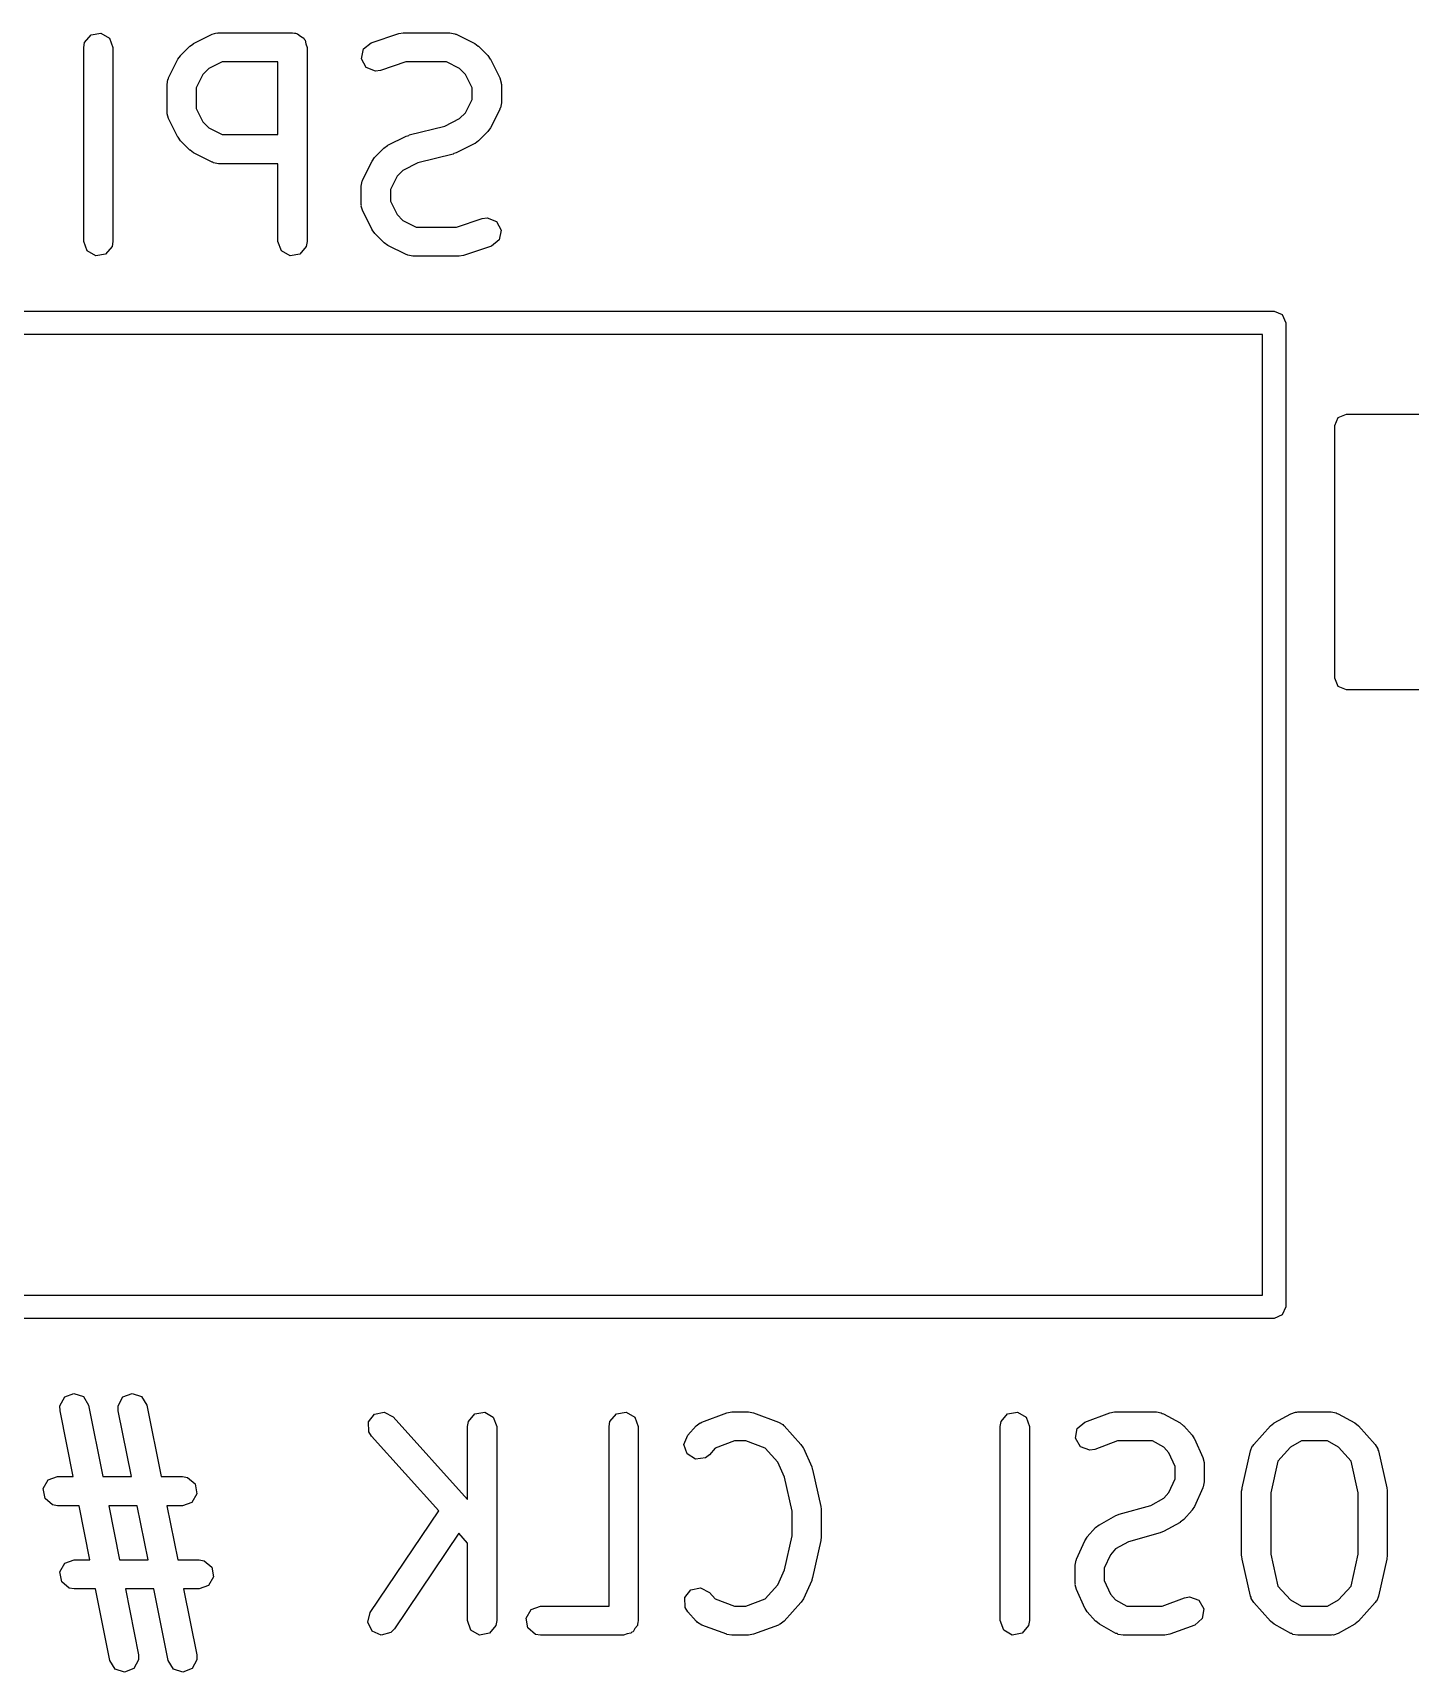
# Model space of a CAD drawing. Extents: x 0.12 to 2.06, y 0.7 to 2.56.
# Drawn here: x 0.401 to 0.6803, y 2.2237 to 2.556 of the extents above; entities that cross this region are included whole.
import ezdxf

# ---------------------------------------------------------------- set-up
doc = ezdxf.new("R2010")
doc.units = 0
doc.header["$MEASUREMENT"] = 0
doc.layers.add('BLACK', color=7, linetype='CONTINUOUS')

msp = doc.modelspace()

# ---------------------------------------------------------------- linework, layer by layer
at = {"layer": 'BLACK', "linetype": 'CONTINUOUS'}
for p, q in [((0.411549, 2.55407), (0.412847, 2.55561)), ((0.412847, 2.55561), (0.414836, 2.55596)), ((0.414836, 2.55596), (0.416585, 2.55495)), ((0.433625, 2.55382), (0.437375, 2.5557)), ((0.437375, 2.5557), (0.438358, 2.55599)), ((0.438358, 2.55599), (0.438529, 2.55595)), ((0.438529, 2.55595), (0.438695, 2.55601)), ((0.438695, 2.55601), (0.453693, 2.55601)), ((0.453693, 2.55601), (0.454077, 2.55594)), ((0.454077, 2.55594), (0.454206, 2.55596)), ((0.454206, 2.55596), (0.45432, 2.5559)), ((0.45432, 2.5559), (0.454703, 2.55583)), ((0.454703, 2.55583), (0.455291, 2.55534)), ((0.469632, 2.55398), (0.475257, 2.55586)), ((0.475257, 2.55586), (0.47613, 2.55599)), ((0.47613, 2.55599), (0.47619, 2.55601)), ((0.47619, 2.55601), (0.485564, 2.55601)), ((0.485564, 2.55601), (0.486574, 2.55583)), ((0.486574, 2.55583), (0.486709, 2.55572)), ((0.486709, 2.55572), (0.486885, 2.5557)), ((0.486885, 2.5557), (0.490634, 2.55382)), ((0.41137, 2.55306), (0.411549, 2.55407)), ((0.41137, 2.51369), (0.41137, 2.55306)), ((0.416585, 2.55495), (0.417276, 2.55306)), ((0.417276, 2.55306), (0.417276, 2.51369)), ((0.430983, 2.55139), (0.432858, 2.55327)), ((0.432858, 2.55327), (0.433581, 2.55378)), ((0.433581, 2.55378), (0.433625, 2.55382)), ((0.455291, 2.55534), (0.455955, 2.55495)), ((0.455955, 2.55495), (0.456046, 2.5547)), ((0.456046, 2.5547), (0.45625, 2.55453)), ((0.45625, 2.55453), (0.456384, 2.55378)), ((0.456384, 2.55378), (0.456646, 2.55306)), ((0.456646, 2.55306), (0.456646, 2.51369)), ((0.467645, 2.55075), (0.46805, 2.55273)), ((0.46805, 2.55273), (0.469632, 2.55398)), ((0.490634, 2.55382), (0.491343, 2.5533)), ((0.491343, 2.5533), (0.491402, 2.55327)), ((0.491402, 2.55327), (0.493276, 2.55139)), ((0.428555, 2.54688), (0.43043, 2.55063)), ((0.43043, 2.55063), (0.430956, 2.55134)), ((0.430956, 2.55134), (0.430983, 2.55139)), ((0.436695, 2.54875), (0.435498, 2.54756)), ((0.439392, 2.5501), (0.436695, 2.54875)), ((0.450741, 2.5501), (0.439392, 2.5501)), ((0.450741, 2.53539), (0.450741, 2.5501)), ((0.468607, 2.54897), (0.467645, 2.55075)), ((0.470485, 2.54823), (0.468607, 2.54897)), ((0.47667, 2.5501), (0.4715, 2.54838)), ((0.484867, 2.5501), (0.47667, 2.5501)), ((0.487565, 2.54875), (0.484867, 2.5501)), ((0.488762, 2.54756), (0.487565, 2.54875)), ((0.493276, 2.55139), (0.493783, 2.55067)), ((0.493783, 2.55067), (0.49383, 2.55063)), ((0.49383, 2.55063), (0.495704, 2.54688)), ((0.428243, 2.54556), (0.428421, 2.54657)), ((0.428243, 2.53993), (0.428243, 2.54556)), ((0.428421, 2.54657), (0.428535, 2.5467)), ((0.428535, 2.5467), (0.428555, 2.54688)), ((0.435498, 2.54756), (0.434149, 2.54486)), ((0.4715, 2.54838), (0.470485, 2.54823)), ((0.490111, 2.54486), (0.488762, 2.54756)), ((0.495704, 2.54688), (0.495997, 2.54589)), ((0.495997, 2.54589), (0.495956, 2.54572)), ((0.495956, 2.54572), (0.496016, 2.54556)), ((0.496016, 2.54556), (0.496016, 2.54181)), ((0.434149, 2.54486), (0.434149, 2.54063)), ((0.488762, 2.53981), (0.490111, 2.5425)), ((0.490111, 2.5425), (0.490111, 2.54486)), ((0.428304, 2.53977), (0.428243, 2.53993)), ((0.428263, 2.53959), (0.428304, 2.53977)), ((0.428555, 2.53861), (0.428263, 2.53959)), ((0.434149, 2.54063), (0.435498, 2.53793)), ((0.487565, 2.53861), (0.488762, 2.53981)), ((0.495704, 2.54049), (0.49383, 2.53674)), ((0.495725, 2.54066), (0.495704, 2.54049)), ((0.495838, 2.5408), (0.495725, 2.54066)), ((0.496016, 2.54181), (0.495838, 2.5408)), ((0.43043, 2.53486), (0.428555, 2.53861)), ((0.435498, 2.53793), (0.436695, 2.53673)), ((0.436695, 2.53673), (0.439392, 2.53539)), ((0.477349, 2.5353), (0.484534, 2.53709)), ((0.484534, 2.53709), (0.487565, 2.53861)), ((0.493276, 2.53597), (0.491402, 2.5341)), ((0.493304, 2.53603), (0.493276, 2.53597)), ((0.49383, 2.53674), (0.493304, 2.53603)), ((0.430477, 2.53482), (0.43043, 2.53486)), ((0.430983, 2.5341), (0.430477, 2.53482)), ((0.432858, 2.53222), (0.430983, 2.5341)), ((0.432916, 2.53219), (0.432858, 2.53222)), ((0.433625, 2.53167), (0.432916, 2.53219)), ((0.439392, 2.53539), (0.450741, 2.53539)), ((0.470353, 2.53077), (0.472228, 2.53265)), ((0.472228, 2.53265), (0.472951, 2.53315)), ((0.472951, 2.53315), (0.472995, 2.5332)), ((0.472995, 2.5332), (0.476745, 2.53507)), ((0.476745, 2.53507), (0.477233, 2.53522)), ((0.477233, 2.53522), (0.477349, 2.5353)), ((0.490634, 2.53354), (0.486885, 2.53167)), ((0.490679, 2.53359), (0.490634, 2.53354)), ((0.491402, 2.5341), (0.490679, 2.53359)), ((0.437375, 2.52979), (0.433625, 2.53167)), ((0.43755, 2.52977), (0.437375, 2.52979)), ((0.437685, 2.52966), (0.43755, 2.52977)), ((0.438695, 2.52948), (0.437685, 2.52966)), ((0.450741, 2.52948), (0.438695, 2.52948)), ((0.450741, 2.51369), (0.450741, 2.52948)), ((0.467925, 2.52625), (0.4698, 2.53)), ((0.4698, 2.53), (0.470326, 2.53071)), ((0.470326, 2.53071), (0.470353, 2.53077)), ((0.479096, 2.52965), (0.476065, 2.52813)), ((0.48628, 2.53144), (0.479096, 2.52965)), ((0.486396, 2.53152), (0.48628, 2.53144)), ((0.486885, 2.53167), (0.486396, 2.53152)), ((0.467613, 2.52493), (0.467791, 2.52594)), ((0.467791, 2.52594), (0.467905, 2.52608)), ((0.467905, 2.52608), (0.467925, 2.52625)), ((0.474868, 2.52693), (0.473519, 2.52424)), ((0.476065, 2.52813), (0.474868, 2.52693)), ((0.467613, 2.52118), (0.467613, 2.52493)), ((0.473519, 2.52424), (0.473519, 2.52188)), ((0.467674, 2.52102), (0.467613, 2.52118)), ((0.467633, 2.52085), (0.467674, 2.52102)), ((0.467925, 2.51986), (0.467633, 2.52085)), ((0.4698, 2.51611), (0.467925, 2.51986)), ((0.473519, 2.52188), (0.474868, 2.51918)), ((0.474868, 2.51918), (0.476065, 2.51799)), ((0.469847, 2.51607), (0.4698, 2.51611)), ((0.470353, 2.51535), (0.469847, 2.51607)), ((0.476065, 2.51799), (0.478762, 2.51664)), ((0.478762, 2.51664), (0.48696, 2.51664)), ((0.48696, 2.51664), (0.49213, 2.51836)), ((0.49213, 2.51836), (0.493144, 2.51851)), ((0.493144, 2.51851), (0.495022, 2.51777)), ((0.495022, 2.51777), (0.495984, 2.51599)), ((0.495984, 2.51599), (0.495579, 2.51401)), ((0.412061, 2.51179), (0.41137, 2.51369)), ((0.417098, 2.51268), (0.4158, 2.51113)), ((0.417276, 2.51369), (0.417098, 2.51268)), ((0.451431, 2.51179), (0.450741, 2.51369)), ((0.456468, 2.51268), (0.45517, 2.51113)), ((0.456646, 2.51369), (0.456468, 2.51268)), ((0.472228, 2.51347), (0.470353, 2.51535)), ((0.472286, 2.51345), (0.472228, 2.51347)), ((0.472995, 2.51292), (0.472286, 2.51345)), ((0.476745, 2.51104), (0.472995, 2.51292)), ((0.493997, 2.51276), (0.488373, 2.51088)), ((0.495579, 2.51401), (0.493997, 2.51276)), ((0.41381, 2.51078), (0.412061, 2.51179)), ((0.4158, 2.51113), (0.41381, 2.51078)), ((0.453181, 2.51078), (0.451431, 2.51179)), ((0.45517, 2.51113), (0.453181, 2.51078)), ((0.47692, 2.51102), (0.476745, 2.51104)), ((0.477055, 2.51091), (0.47692, 2.51102)), ((0.478065, 2.51073), (0.477055, 2.51091)), ((0.487439, 2.51073), (0.478065, 2.51073)), ((0.4875, 2.51076), (0.487439, 2.51073)), ((0.488373, 2.51088), (0.4875, 2.51076)), ((0.252994, 2.49961), (0.652655, 2.49961)), ((0.652655, 2.49961), (0.654325, 2.49892)), ((0.654325, 2.49892), (0.655017, 2.49725)), ((0.655017, 2.49725), (0.655017, 2.29779)), ((0.650293, 2.49488), (0.255357, 2.49488)), ((0.650293, 2.30015), (0.650293, 2.49488)), ((0.664961, 2.47638), (0.665653, 2.47805)), ((0.664961, 2.4252), (0.664961, 2.47638)), ((0.665653, 2.47805), (0.667323, 2.47874)), ((0.667323, 2.47874), (0.714567, 2.47874)), ((0.665653, 2.42353), (0.664961, 2.4252)), ((0.667323, 2.42283), (0.665653, 2.42353)), ((0.714567, 2.42283), (0.667323, 2.42283)), ((0.255357, 2.30015), (0.650293, 2.30015)), ((0.655017, 2.29779), (0.654325, 2.29612)), ((0.652655, 2.29542), (0.252994, 2.29542)), ((0.654325, 2.29612), (0.652655, 2.29542)), ((0.4075, 2.2795), (0.409381, 2.28023)), ((0.409381, 2.28023), (0.411295, 2.27958)), ((0.411295, 2.27958), (0.412344, 2.27786)), ((0.419311, 2.2795), (0.421192, 2.28023)), ((0.421192, 2.28023), (0.423106, 2.27958)), ((0.423106, 2.27958), (0.424155, 2.27786)), ((0.40653, 2.27772), (0.4075, 2.2795)), ((0.406553, 2.2767), (0.40653, 2.27772)), ((0.409222, 2.26336), (0.406553, 2.2767)), ((0.412344, 2.27786), (0.415244, 2.26336)), ((0.418341, 2.27772), (0.419311, 2.2795)), ((0.418364, 2.2767), (0.418341, 2.27772)), ((0.421033, 2.26336), (0.418364, 2.2767)), ((0.424155, 2.27786), (0.427055, 2.26336)), ((0.470314, 2.27603), (0.47229, 2.27645)), ((0.47229, 2.27645), (0.474073, 2.2755)), ((0.49065, 2.27609), (0.492639, 2.27644)), ((0.492639, 2.27644), (0.494388, 2.27543)), ((0.519334, 2.27609), (0.521323, 2.27644)), ((0.521323, 2.27644), (0.523072, 2.27543)), ((0.536657, 2.27442), (0.541719, 2.2763)), ((0.541719, 2.2763), (0.542728, 2.27648)), ((0.542728, 2.27648), (0.542736, 2.27648)), ((0.542736, 2.27648), (0.542745, 2.27648)), ((0.542745, 2.27648), (0.546119, 2.27648)), ((0.546119, 2.27648), (0.547129, 2.2763)), ((0.547129, 2.2763), (0.547136, 2.2763)), ((0.547136, 2.2763), (0.547145, 2.2763)), ((0.547145, 2.2763), (0.552207, 2.27442)), ((0.598636, 2.27609), (0.600625, 2.27644)), ((0.600625, 2.27644), (0.602374, 2.27543)), ((0.614273, 2.27442), (0.619334, 2.2763)), ((0.619334, 2.2763), (0.620343, 2.27648)), ((0.620343, 2.27648), (0.620352, 2.27648)), ((0.620352, 2.27648), (0.62036, 2.27648)), ((0.62036, 2.27648), (0.628796, 2.27648)), ((0.628796, 2.27648), (0.629806, 2.2763)), ((0.629806, 2.2763), (0.629992, 2.27615)), ((0.656046, 2.27611), (0.657016, 2.27644)), ((0.657016, 2.27644), (0.657253, 2.2764)), ((0.657253, 2.2764), (0.65748, 2.27648)), ((0.65748, 2.27648), (0.664229, 2.27648)), ((0.664229, 2.27648), (0.665239, 2.2763)), ((0.665239, 2.2763), (0.665425, 2.27615)), ((0.46907, 2.27444), (0.470314, 2.27603)), ((0.469141, 2.27242), (0.46907, 2.27444)), ((0.474073, 2.2755), (0.489173, 2.25873)), ((0.489173, 2.27353), (0.489351, 2.27454)), ((0.489173, 2.25873), (0.489173, 2.27353)), ((0.489351, 2.27454), (0.49065, 2.27609)), ((0.494388, 2.27543), (0.495079, 2.27353)), ((0.495079, 2.27353), (0.495079, 2.23416)), ((0.517857, 2.27353), (0.518035, 2.27454)), ((0.517857, 2.23711), (0.517857, 2.27353)), ((0.518035, 2.27454), (0.519334, 2.27609)), ((0.523072, 2.27543), (0.523763, 2.27353)), ((0.523763, 2.27353), (0.523763, 2.23416)), ((0.533801, 2.27175), (0.535488, 2.27363)), ((0.535488, 2.27363), (0.536296, 2.27426)), ((0.536296, 2.27426), (0.5365, 2.27429)), ((0.5365, 2.27429), (0.536657, 2.27442)), ((0.552207, 2.27442), (0.553092, 2.2739)), ((0.553092, 2.2739), (0.553194, 2.27373)), ((0.553194, 2.27373), (0.553376, 2.27363)), ((0.553376, 2.27363), (0.55675, 2.26988)), ((0.59716, 2.27353), (0.597338, 2.27454)), ((0.59716, 2.23416), (0.59716, 2.27353)), ((0.597338, 2.27454), (0.598636, 2.27609)), ((0.602374, 2.27543), (0.603065, 2.27353)), ((0.603065, 2.27353), (0.603065, 2.23416)), ((0.612393, 2.27112), (0.612733, 2.27312)), ((0.612733, 2.27312), (0.614273, 2.27442)), ((0.629992, 2.27615), (0.63023, 2.27611)), ((0.63023, 2.27611), (0.633605, 2.27423)), ((0.633605, 2.27423), (0.634325, 2.27365)), ((0.634325, 2.27365), (0.634366, 2.27363)), ((0.634366, 2.27363), (0.636053, 2.27175)), ((0.648536, 2.26988), (0.651911, 2.27363)), ((0.651911, 2.27363), (0.652641, 2.2742)), ((0.652641, 2.2742), (0.652672, 2.27423)), ((0.652672, 2.27423), (0.656046, 2.27611)), ((0.665425, 2.27615), (0.665663, 2.27611)), ((0.665663, 2.27611), (0.669038, 2.27423)), ((0.669038, 2.27423), (0.669758, 2.27365)), ((0.669758, 2.27365), (0.669799, 2.27363)), ((0.669799, 2.27363), (0.673173, 2.26988)), ((0.469684, 2.27155), (0.469141, 2.27242)), ((0.483326, 2.2564), (0.469684, 2.27155)), ((0.533044, 2.26988), (0.533801, 2.27175)), ((0.533669, 2.26796), (0.533044, 2.26988)), ((0.543274, 2.27058), (0.539391, 2.26914)), ((0.54559, 2.27058), (0.543274, 2.27058)), ((0.549473, 2.26914), (0.54559, 2.27058)), ((0.55675, 2.26988), (0.55719, 2.26918)), ((0.613413, 2.26938), (0.612393, 2.27112)), ((0.620889, 2.27058), (0.616324, 2.26888)), ((0.628031, 2.27058), (0.620889, 2.27058)), ((0.630306, 2.26931), (0.628031, 2.27058)), ((0.636053, 2.27175), (0.636492, 2.27105)), ((0.636492, 2.27105), (0.636551, 2.27099)), ((0.636551, 2.27099), (0.638238, 2.26724)), ((0.648246, 2.2695), (0.648443, 2.26965)), ((0.648443, 2.26965), (0.648536, 2.26988)), ((0.658245, 2.27058), (0.655971, 2.26931)), ((0.663464, 2.27058), (0.658245, 2.27058)), ((0.665739, 2.26931), (0.663464, 2.27058)), ((0.673173, 2.26988), (0.673717, 2.26901)), ((0.535382, 2.26689), (0.533669, 2.26796)), ((0.537382, 2.26717), (0.535382, 2.26689)), ((0.53819, 2.2678), (0.537382, 2.26717)), ((0.539391, 2.26914), (0.53819, 2.2678)), ((0.552052, 2.26627), (0.549473, 2.26914)), ((0.55719, 2.26918), (0.557248, 2.26912)), ((0.557248, 2.26912), (0.558936, 2.26537)), ((0.615315, 2.2687), (0.613413, 2.26938)), ((0.616324, 2.26888), (0.615315, 2.2687)), ((0.631355, 2.26815), (0.630306, 2.26931)), ((0.632593, 2.2654), (0.631355, 2.26815)), ((0.638238, 2.26724), (0.63849, 2.26625)), ((0.646163, 2.26105), (0.64785, 2.26855)), ((0.64785, 2.26855), (0.648246, 2.2695)), ((0.653442, 2.2665), (0.651997, 2.26008)), ((0.655971, 2.26931), (0.653442, 2.2665)), ((0.668267, 2.2665), (0.665739, 2.26931)), ((0.669713, 2.26008), (0.668267, 2.2665)), ((0.673717, 2.26901), (0.673725, 2.26876)), ((0.673725, 2.26876), (0.673859, 2.26855)), ((0.673859, 2.26855), (0.675547, 2.26105)), ((0.404176, 2.26267), (0.406074, 2.26336)), ((0.406074, 2.26336), (0.409222, 2.26336)), ((0.415244, 2.26336), (0.421033, 2.26336)), ((0.427055, 2.26336), (0.431384, 2.26336)), ((0.431384, 2.26336), (0.432393, 2.26318)), ((0.432393, 2.26318), (0.433941, 2.26188)), ((0.553428, 2.26322), (0.552052, 2.26627)), ((0.554977, 2.25633), (0.553428, 2.26322)), ((0.558936, 2.26537), (0.559049, 2.26492)), ((0.559049, 2.26492), (0.559124, 2.2648)), ((0.559124, 2.2648), (0.560811, 2.2573)), ((0.632593, 2.26291), (0.632593, 2.2654)), ((0.63849, 2.26625), (0.638459, 2.26614)), ((0.638459, 2.26614), (0.638498, 2.26603)), ((0.638498, 2.26603), (0.638498, 2.26228)), ((0.403166, 2.26092), (0.404176, 2.26267)), ((0.403517, 2.25893), (0.403166, 2.26092)), ((0.434291, 2.25989), (0.433282, 2.25814)), ((0.433941, 2.26188), (0.434291, 2.25989)), ((0.630306, 2.259), (0.631355, 2.26016)), ((0.631355, 2.26016), (0.632593, 2.26291)), ((0.638238, 2.26107), (0.636551, 2.25732)), ((0.638247, 2.26118), (0.638238, 2.26107)), ((0.63832, 2.26127), (0.638247, 2.26118)), ((0.638498, 2.26228), (0.63832, 2.26127)), ((0.646091, 2.2604), (0.646181, 2.26091)), ((0.646091, 2.24728), (0.646091, 2.2604)), ((0.646181, 2.26091), (0.646163, 2.26105)), ((0.651997, 2.26008), (0.651997, 2.24761)), ((0.669713, 2.24761), (0.669713, 2.26008)), ((0.675547, 2.26105), (0.675571, 2.26054)), ((0.675571, 2.26054), (0.675619, 2.2604)), ((0.675619, 2.2604), (0.675619, 2.24728)), ((0.405064, 2.25763), (0.403517, 2.25893)), ((0.406074, 2.25745), (0.405064, 2.25763)), ((0.410403, 2.25745), (0.406074, 2.25745)), ((0.412596, 2.24648), (0.410403, 2.25745)), ((0.416425, 2.25745), (0.418619, 2.24648)), ((0.422214, 2.25745), (0.416425, 2.25745)), ((0.424407, 2.24648), (0.422214, 2.25745)), ((0.431384, 2.25745), (0.428236, 2.25745)), ((0.428236, 2.25745), (0.43043, 2.24648)), ((0.433282, 2.25814), (0.431384, 2.25745)), ((0.469431, 2.23581), (0.483326, 2.2564)), ((0.554977, 2.25136), (0.554977, 2.25633)), ((0.560811, 2.2573), (0.560835, 2.25679)), ((0.560835, 2.25679), (0.560883, 2.25666)), ((0.560883, 2.25666), (0.560883, 2.25103)), ((0.621257, 2.25575), (0.627669, 2.25753)), ((0.627669, 2.25753), (0.630306, 2.259)), ((0.636053, 2.25655), (0.634366, 2.25468)), ((0.636084, 2.25663), (0.636053, 2.25655)), ((0.636551, 2.25732), (0.636084, 2.25663)), ((0.614791, 2.25113), (0.616478, 2.25301)), ((0.616478, 2.25301), (0.617208, 2.25358)), ((0.617208, 2.25358), (0.617239, 2.25361)), ((0.617239, 2.25361), (0.620613, 2.25549)), ((0.620613, 2.25549), (0.621144, 2.25567)), ((0.621144, 2.25567), (0.621257, 2.25575)), ((0.633605, 2.25407), (0.63023, 2.2522)), ((0.633635, 2.25411), (0.633605, 2.25407)), ((0.634366, 2.25468), (0.633635, 2.25411)), ((0.487397, 2.25187), (0.474326, 2.23251)), ((0.489173, 2.2499), (0.487397, 2.25187)), ((0.489173, 2.23416), (0.489173, 2.2499)), ((0.553428, 2.24447), (0.554977, 2.25136)), ((0.560811, 2.25038), (0.559124, 2.24288)), ((0.560883, 2.25103), (0.560793, 2.25052)), ((0.560793, 2.25052), (0.560811, 2.25038)), ((0.612605, 2.24662), (0.614293, 2.25037)), ((0.614293, 2.25037), (0.614759, 2.25105)), ((0.614759, 2.25105), (0.614791, 2.25113)), ((0.623175, 2.25015), (0.620538, 2.24869)), ((0.629587, 2.25194), (0.623175, 2.25015)), ((0.629699, 2.25202), (0.629587, 2.25194)), ((0.63023, 2.2522), (0.629699, 2.25202)), ((0.407551, 2.24579), (0.409449, 2.24648)), ((0.409449, 2.24648), (0.412596, 2.24648)), ((0.418619, 2.24648), (0.424407, 2.24648)), ((0.43043, 2.24648), (0.434758, 2.24648)), ((0.434758, 2.24648), (0.435768, 2.24631)), ((0.612345, 2.24541), (0.612523, 2.24642)), ((0.612523, 2.24642), (0.612597, 2.2465)), ((0.612597, 2.2465), (0.612605, 2.24662)), ((0.619489, 2.24752), (0.618251, 2.24477)), ((0.620538, 2.24869), (0.619489, 2.24752)), ((0.646139, 2.24715), (0.646091, 2.24728)), ((0.646163, 2.24663), (0.646139, 2.24715)), ((0.64785, 2.23913), (0.646163, 2.24663)), ((0.651997, 2.24761), (0.653442, 2.24118)), ((0.668267, 2.24118), (0.669713, 2.24761)), ((0.675547, 2.24663), (0.673859, 2.23913)), ((0.675619, 2.24728), (0.675529, 2.24677)), ((0.675529, 2.24677), (0.675547, 2.24663)), ((0.406541, 2.24404), (0.407551, 2.24579)), ((0.406892, 2.24206), (0.406541, 2.24404)), ((0.435768, 2.24631), (0.437315, 2.24501)), ((0.437315, 2.24501), (0.437666, 2.24302)), ((0.552052, 2.24141), (0.553428, 2.24447)), ((0.612345, 2.24166), (0.612345, 2.24541)), ((0.618251, 2.24477), (0.618251, 2.24229)), ((0.408439, 2.24076), (0.406892, 2.24206)), ((0.409449, 2.24058), (0.408439, 2.24076)), ((0.413777, 2.24058), (0.409449, 2.24058)), ((0.416677, 2.22608), (0.413777, 2.24058)), ((0.425588, 2.24058), (0.4198, 2.24058)), ((0.4198, 2.24058), (0.422468, 2.22724)), ((0.428488, 2.22608), (0.425588, 2.24058)), ((0.434758, 2.24058), (0.431611, 2.24058)), ((0.431611, 2.24058), (0.434279, 2.22724)), ((0.436656, 2.24127), (0.434758, 2.24058)), ((0.437666, 2.24302), (0.436656, 2.24127)), ((0.533187, 2.23882), (0.534431, 2.24041)), ((0.534431, 2.24041), (0.536407, 2.24083)), ((0.536407, 2.24083), (0.53819, 2.23988)), ((0.53819, 2.23988), (0.539391, 2.23855)), ((0.549473, 2.23855), (0.552052, 2.24141)), ((0.558936, 2.24232), (0.557248, 2.23857)), ((0.558946, 2.24246), (0.558936, 2.24232)), ((0.559124, 2.24288), (0.558946, 2.24246)), ((0.612384, 2.24155), (0.612345, 2.24166)), ((0.612353, 2.24144), (0.612384, 2.24155)), ((0.612605, 2.24045), (0.612353, 2.24144)), ((0.614293, 2.2367), (0.612605, 2.24045)), ((0.618251, 2.24229), (0.619489, 2.23954)), ((0.653442, 2.24118), (0.655971, 2.23837)), ((0.665739, 2.23837), (0.668267, 2.24118)), ((0.501029, 2.23467), (0.502039, 2.23642)), ((0.502039, 2.23642), (0.503937, 2.23711)), ((0.503937, 2.23711), (0.517857, 2.23711)), ((0.533257, 2.2368), (0.533187, 2.23882)), ((0.533801, 2.23593), (0.533257, 2.2368)), ((0.539391, 2.23855), (0.543274, 2.23711)), ((0.543274, 2.23711), (0.54559, 2.23711)), ((0.54559, 2.23711), (0.549473, 2.23855)), ((0.55675, 2.23781), (0.553376, 2.23406)), ((0.556782, 2.23789), (0.55675, 2.23781)), ((0.557248, 2.23857), (0.556782, 2.23789)), ((0.614351, 2.23664), (0.614293, 2.2367)), ((0.614791, 2.23593), (0.614351, 2.23664)), ((0.619489, 2.23954), (0.620538, 2.23837)), ((0.620538, 2.23837), (0.622812, 2.23711)), ((0.622812, 2.23711), (0.629954, 2.23711)), ((0.629954, 2.23711), (0.63452, 2.2388)), ((0.63452, 2.2388), (0.635529, 2.23899)), ((0.635529, 2.23899), (0.637431, 2.23831)), ((0.637431, 2.23831), (0.638451, 2.23656)), ((0.638451, 2.23656), (0.638111, 2.23457)), ((0.647985, 2.23893), (0.64785, 2.23913)), ((0.647993, 2.23868), (0.647985, 2.23893)), ((0.648536, 2.23781), (0.647993, 2.23868)), ((0.651911, 2.23406), (0.648536, 2.23781)), ((0.655971, 2.23837), (0.658245, 2.23711)), ((0.658245, 2.23711), (0.663464, 2.23711)), ((0.663464, 2.23711), (0.665739, 2.23837)), ((0.673173, 2.23781), (0.669799, 2.23406)), ((0.673266, 2.23804), (0.673173, 2.23781)), ((0.673464, 2.23819), (0.673266, 2.23804)), ((0.673859, 2.23913), (0.673464, 2.23819)), ((0.468942, 2.23385), (0.469431, 2.23581)), ((0.469827, 2.23203), (0.468942, 2.23385)), ((0.489864, 2.23226), (0.489173, 2.23416)), ((0.494901, 2.23315), (0.493602, 2.2316)), ((0.495079, 2.23416), (0.494901, 2.23315)), ((0.50138, 2.23268), (0.501029, 2.23467)), ((0.523585, 2.23315), (0.523091, 2.23256)), ((0.523652, 2.23353), (0.523585, 2.23315)), ((0.523718, 2.23365), (0.523652, 2.23353)), ((0.523763, 2.23416), (0.523695, 2.23377)), ((0.523695, 2.23377), (0.523718, 2.23365)), ((0.535488, 2.23406), (0.533801, 2.23593)), ((0.53567, 2.23396), (0.535488, 2.23406)), ((0.535772, 2.23378), (0.53567, 2.23396)), ((0.536657, 2.23326), (0.535772, 2.23378)), ((0.541719, 2.23139), (0.536657, 2.23326)), ((0.552207, 2.23326), (0.547145, 2.23139)), ((0.552364, 2.2334), (0.552207, 2.23326)), ((0.552568, 2.23343), (0.552364, 2.2334)), ((0.553376, 2.23406), (0.552568, 2.23343)), ((0.597851, 2.23226), (0.59716, 2.23416)), ((0.602887, 2.23315), (0.601589, 2.2316)), ((0.603065, 2.23416), (0.602887, 2.23315)), ((0.616478, 2.23406), (0.614791, 2.23593)), ((0.616519, 2.23404), (0.616478, 2.23406)), ((0.617239, 2.23345), (0.616519, 2.23404)), ((0.620613, 2.23158), (0.617239, 2.23345)), ((0.636571, 2.23326), (0.631509, 2.23139)), ((0.638111, 2.23457), (0.636571, 2.23326)), ((0.651952, 2.23404), (0.651911, 2.23406)), ((0.652672, 2.23345), (0.651952, 2.23404)), ((0.656046, 2.23158), (0.652672, 2.23345)), ((0.669038, 2.23345), (0.665663, 2.23158)), ((0.669068, 2.23349), (0.669038, 2.23345)), ((0.669799, 2.23406), (0.669068, 2.23349)), ((0.471672, 2.23121), (0.469827, 2.23203)), ((0.473613, 2.23177), (0.471672, 2.23121)), ((0.474326, 2.23251), (0.473613, 2.23177)), ((0.491613, 2.23125), (0.489864, 2.23226)), ((0.493602, 2.2316), (0.491613, 2.23125)), ((0.502927, 2.23138), (0.50138, 2.23268)), ((0.503937, 2.23121), (0.502927, 2.23138)), ((0.52081, 2.23121), (0.503937, 2.23121)), ((0.521531, 2.23147), (0.52081, 2.23121)), ((0.522286, 2.2316), (0.521531, 2.23147)), ((0.522458, 2.23181), (0.522286, 2.2316)), ((0.522708, 2.2319), (0.522458, 2.23181)), ((0.523091, 2.23256), (0.522708, 2.2319)), ((0.541728, 2.23139), (0.541719, 2.23139)), ((0.541735, 2.23138), (0.541728, 2.23139)), ((0.542745, 2.23121), (0.541735, 2.23138)), ((0.546119, 2.23121), (0.542745, 2.23121)), ((0.546128, 2.23121), (0.546119, 2.23121)), ((0.546136, 2.23121), (0.546128, 2.23121)), ((0.547145, 2.23139), (0.546136, 2.23121)), ((0.5996, 2.23125), (0.597851, 2.23226)), ((0.601589, 2.2316), (0.5996, 2.23125)), ((0.620852, 2.23154), (0.620613, 2.23158)), ((0.621037, 2.23138), (0.620852, 2.23154)), ((0.622047, 2.23121), (0.621037, 2.23138)), ((0.630484, 2.23121), (0.622047, 2.23121)), ((0.630492, 2.23121), (0.630484, 2.23121)), ((0.6305, 2.23121), (0.630492, 2.23121)), ((0.631509, 2.23139), (0.6305, 2.23121)), ((0.656285, 2.23154), (0.656046, 2.23158)), ((0.65647, 2.23138), (0.656285, 2.23154)), ((0.65748, 2.23121), (0.65647, 2.23138)), ((0.664229, 2.23121), (0.65748, 2.23121)), ((0.664457, 2.23129), (0.664229, 2.23121)), ((0.664694, 2.23124), (0.664457, 2.23129)), ((0.665663, 2.23158), (0.664694, 2.23124)), ((0.422468, 2.22724), (0.422491, 2.22621)), ((0.434279, 2.22724), (0.434302, 2.22621)), ((0.417727, 2.22435), (0.416677, 2.22608)), ((0.41964, 2.22371), (0.417727, 2.22435)), ((0.421522, 2.22444), (0.41964, 2.22371)), ((0.422491, 2.22621), (0.421522, 2.22444)), ((0.429538, 2.22435), (0.428488, 2.22608)), ((0.431451, 2.22371), (0.429538, 2.22435)), ((0.433333, 2.22444), (0.431451, 2.22371)), ((0.434302, 2.22621), (0.433333, 2.22444))]:
    msp.add_line(p, q, dxfattribs=at)

doc.saveas('drawing.dxf')
